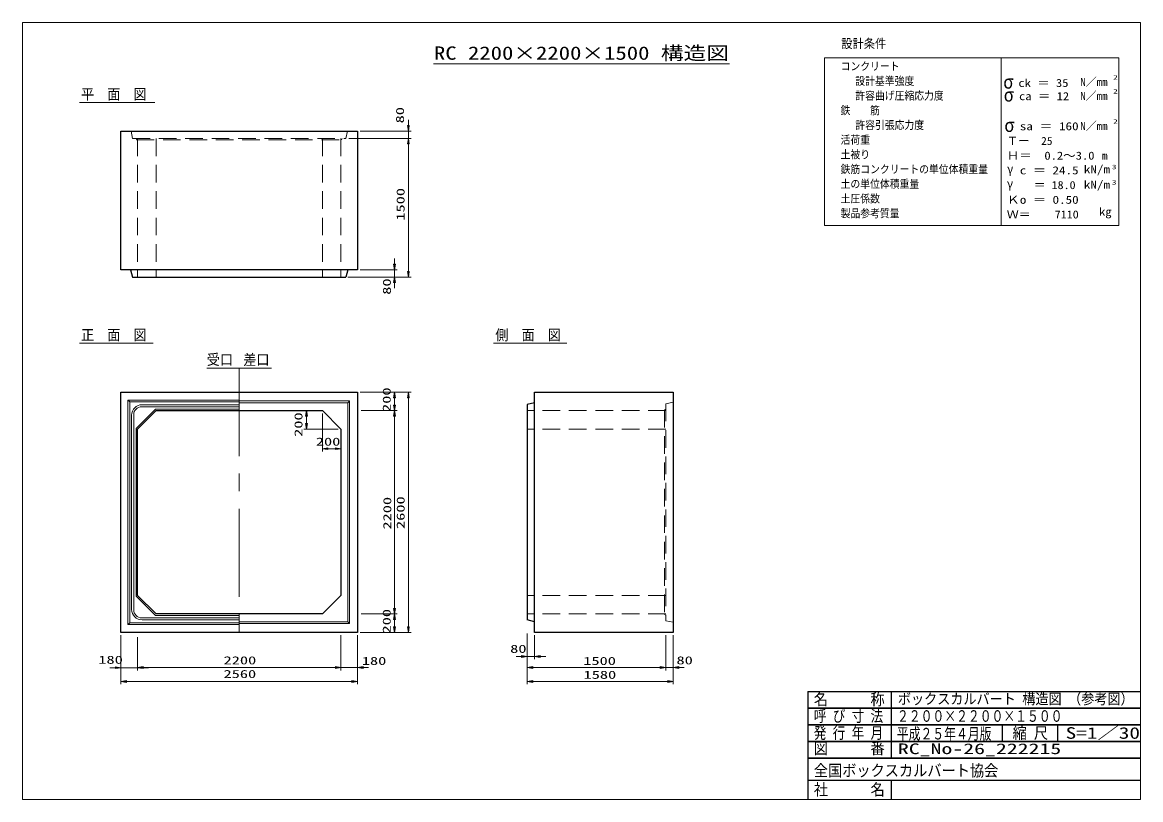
# Model space of a CAD drawing. Units: millimetres on the paper. Extents: x 8 to 412, y 8 to 289.
import ezdxf
from ezdxf.enums import TextEntityAlignment as Align

# ---------------------------------------------------------------- set-up
doc = ezdxf.new("R2010")
doc.units = ezdxf.units.MM
doc.linetypes.add('USER1', pattern=[9.525, 6.35, -3.175])
doc.linetypes.add('USER2', pattern=[50.8, 31.75, -6.35, 6.35, -6.35])
for name, color, linetype, lineweight in [('0_5', 6, 'Continuous', 13), ('BOX', 40, 'Continuous', 13), ('SUNPO', 1, 'Continuous', 13), ('TEXT', 2, 'Continuous', 25)]:
    doc.layers.add(name, color=color, linetype=linetype, lineweight=lineweight)
doc.styles.add('ＭＳ ゴシック', font='')
doc.styles.get('ＭＳ ゴシック').set_extended_font_data('MS Gothic')

msp = doc.modelspace()

# ---------------------------------------------------------------- hatches: boundary and pattern name
at = {"layer": 'SUNPO'}
for points in [[(147.214, 251.465), (147.881, 251.465), (147.548, 249.465)], [(147.214, 244.799), (147.881, 244.799), (147.548, 246.799)], [(147.214, 244.799), (147.881, 244.799), (147.548, 246.799)], [(142.214, 201.465), (142.881, 201.465), (142.548, 199.465)], [(147.214, 198.799), (147.881, 198.799), (147.548, 196.799)], [(142.214, 194.799), (142.881, 194.799), (142.548, 196.799)], [(142.233, 153.299), (142.9, 153.299), (142.566, 155.299)], [(147.214, 153.299), (147.881, 153.299), (147.548, 155.299)], [(142.233, 150.632), (142.9, 150.632), (142.566, 148.632)], [(110.481, 146.632), (111.148, 146.632), (110.814, 148.632)], [(142.214, 146.632), (142.881, 146.632), (142.548, 148.632)], [(110.481, 143.965), (111.148, 143.965), (110.814, 141.965)], [(118.548, 135.232), (118.548, 134.565), (116.548, 134.899)], [(121.214, 135.232), (121.214, 134.565), (123.214, 134.899)], [(142.214, 77.299), (142.881, 77.299), (142.548, 75.299)], [(142.196, 73.299), (142.862, 73.299), (142.529, 75.299)], [(142.196, 70.632), (142.862, 70.632), (142.529, 68.632)], [(147.214, 70.632), (147.881, 70.632), (147.548, 68.632)], [(188.414, 60.299), (188.414, 59.632), (190.414, 59.965)], [(195.081, 60.299), (195.081, 59.632), (193.081, 59.965)], [(41.881, 56.262), (41.881, 55.595), (43.881, 55.928)], [(51.881, 56.299), (51.881, 55.632), (49.881, 55.965)], [(51.881, 56.262), (51.881, 55.595), (49.881, 55.928)], [(121.214, 56.336), (121.214, 55.669), (123.214, 56.003)], [(121.214, 56.299), (121.214, 55.632), (123.214, 55.965)], [(131.214, 56.336), (131.214, 55.669), (129.214, 56.003)], [(192.414, 56.299), (192.414, 55.632), (190.414, 55.965)], [(238.414, 56.299), (238.414, 55.632), (240.414, 55.965)], [(238.414, 56.299), (238.414, 55.632), (240.414, 55.965)], [(245.081, 56.299), (245.081, 55.632), (243.081, 55.965)], [(45.881, 51.299), (45.881, 50.632), (43.881, 50.965)], [(127.214, 51.299), (127.214, 50.632), (129.214, 50.965)], [(192.414, 51.299), (192.414, 50.632), (190.414, 50.965)], [(241.081, 51.299), (241.081, 50.632), (243.081, 50.965)]]:
    msp.add_hatch(color=256, dxfattribs=at).paths.add_polyline_path(points)

# ---------------------------------------------------------------- linework, layer by layer
at = {"layer": '0_5'}
for p, q in [((411.667, 288.667), (8.333, 288.667)), ((8.333, 288.667), (8.333, 8.333)), ((411.667, 8.333), (411.667, 288.667)), ((8.333, 8.333), (411.667, 8.333))]:
    msp.add_line(p, q, dxfattribs=at)
at = {"layer": 'BOX', "color": 6, "lineweight": 25}
for p, q in [((43.881, 199.465), (43.881, 249.465)), ((43.881, 249.465), (129.214, 249.465)), ((129.214, 249.465), (129.214, 199.465)), ((129.214, 199.465), (43.881, 199.465)), ((47.381, 199.465), (48.048, 196.799)), ((125.714, 199.465), (125.048, 196.799)), ((48.048, 196.799), (125.048, 196.799)), ((43.881, 68.632), (43.881, 155.299)), ((43.881, 155.299), (129.214, 155.299)), ((129.214, 155.299), (129.214, 68.632)), ((193.081, 68.616), (193.081, 155.299)), ((193.081, 155.299), (243.081, 155.299)), ((243.081, 155.299), (243.081, 68.616)), ((193.081, 151.465), (190.414, 150.799)), ((190.414, 150.799), (190.414, 73.132)), ((49.881, 141.965), (56.548, 148.632)), ((56.548, 148.632), (116.548, 148.632)), ((116.548, 148.632), (123.214, 141.965)), ((49.881, 81.965), (49.881, 141.965)), ((123.214, 141.965), (123.214, 81.965)), ((56.548, 75.299), (49.881, 81.965)), ((123.214, 81.965), (116.548, 75.299)), ((116.548, 75.299), (56.548, 75.299)), ((193.081, 72.465), (190.414, 73.132)), ((129.214, 68.632), (43.881, 68.632)), ((243.081, 68.616), (193.081, 68.616))]:
    msp.add_line(p, q, dxfattribs=at)
at = {"layer": 'BOX', "color": 2, "linetype": 'USER1'}
for p, q in [((47.548, 249.465), (48.048, 246.799)), ((48.048, 246.799), (125.048, 246.799)), ((49.359, 246.799), (49.535, 246.299)), ((49.535, 246.299), (123.448, 246.299)), ((49.881, 246.799), (49.881, 196.799)), ((56.548, 246.799), (56.548, 196.799)), ((116.548, 246.799), (116.548, 196.799)), ((123.214, 246.799), (123.214, 196.799)), ((123.448, 246.299), (123.663, 246.799)), ((125.548, 249.465), (125.048, 246.799)), ((243.081, 151.632), (240.414, 151.132)), ((240.414, 151.132), (240.414, 72.799)), ((240.414, 148.632), (190.414, 148.632)), ((240.414, 149.15), (239.914, 148.952)), ((239.914, 148.952), (239.914, 75.072)), ((240.414, 141.965), (190.414, 141.965)), ((240.414, 81.965), (190.414, 81.965)), ((240.414, 75.299), (190.414, 75.299)), ((239.914, 75.072), (240.414, 74.895)), ((243.081, 72.299), (240.414, 72.799))]:
    msp.add_line(p, q, dxfattribs=at)
at = {"layer": 'BOX', "color": 2}
msp.add_line((74.881, 164.001), (98.214, 164.001), dxfattribs=at)
at = {"layer": 'BOX', "color": 2, "linetype": 'USER2'}
msp.add_line((86.548, 164.001), (86.548, 67.158), dxfattribs=at)
at = {"layer": 'BOX'}
for p, q in [((46.381, 152.465), (47.048, 151.799)), ((46.381, 71.465), (46.381, 152.465)), ((46.381, 152.465), (86.548, 152.465)), ((86.548, 151.799), (47.048, 151.799)), ((47.048, 151.799), (47.048, 72.132)), ((86.548, 150.032), (51.381, 150.032)), ((51.514, 150.765), (86.548, 150.765)), ((86.548, 152.132), (126.381, 152.132)), ((125.714, 151.465), (86.548, 151.465)), ((125.714, 151.465), (126.381, 152.132)), ((125.714, 72.465), (125.714, 151.465)), ((126.381, 152.132), (126.381, 71.799)), ((47.748, 76.932), (47.748, 146.999)), ((48.481, 147.132), (48.481, 76.799)), ((56.34, 149.132), (49.381, 142.173)), ((86.548, 149.132), (56.34, 149.132)), ((49.381, 142.173), (49.381, 81.758)), ((49.381, 81.758), (56.34, 74.799)), ((51.381, 73.899), (86.548, 73.899)), ((86.548, 73.165), (51.514, 73.165)), ((56.34, 74.799), (86.548, 74.799)), ((47.048, 72.132), (46.381, 71.465)), ((86.548, 71.465), (46.381, 71.465)), ((47.048, 72.132), (86.548, 72.132)), ((86.548, 72.465), (125.714, 72.465)), ((126.381, 71.799), (86.548, 71.799)), ((125.714, 72.465), (126.381, 71.799))]:
    msp.add_line(p, q, dxfattribs=at)
for centre, radius, start, end in [((51.514, 146.999), 3.767, 90, 180), ((51.381, 147.132), 2.9, 90, 180), ((51.514, 76.932), 3.767, 180, 270), ((51.381, 76.799), 2.9, 180, 270)]:
    msp.add_arc(centre, radius, start, end, dxfattribs=at)
at = {"layer": 'SUNPO'}
for p, q in [((147.548, 251.465), (147.548, 253.465)), ((126.048, 246.799), (148.548, 246.799)), ((126.048, 246.799), (148.548, 246.799)), ((130.214, 249.465), (148.548, 249.465)), ((147.548, 246.799), (147.548, 249.465)), ((147.548, 244.799), (147.548, 198.799)), ((147.548, 244.799), (147.548, 242.799)), ((142.548, 201.465), (142.548, 203.465)), ((130.214, 199.465), (143.548, 199.465)), ((142.548, 199.465), (142.548, 196.799)), ((125.714, 196.799), (148.548, 196.799)), ((125.714, 196.799), (143.548, 196.799)), ((142.548, 194.799), (142.548, 192.799)), ((130.214, 155.299), (143.566, 155.299)), ((130.214, 155.299), (148.548, 155.299)), ((142.566, 153.299), (142.566, 150.632)), ((147.548, 153.299), (147.548, 70.632)), ((115.548, 148.632), (109.814, 148.632)), ((110.814, 146.632), (110.814, 143.965)), ((116.548, 147.632), (116.548, 133.899)), ((130.548, 148.632), (143.548, 148.632)), ((130.548, 148.632), (143.566, 148.632)), ((142.548, 146.632), (142.548, 77.299)), ((122.214, 141.965), (109.814, 141.965)), ((123.214, 140.965), (123.214, 133.899)), ((121.214, 134.899), (118.548, 134.899)), ((130.548, 75.299), (143.529, 75.299)), ((130.548, 75.299), (143.548, 75.299)), ((142.529, 73.299), (142.529, 70.632)), ((130.214, 68.632), (143.529, 68.632)), ((130.214, 68.632), (148.548, 68.632)), ((43.881, 67.632), (43.881, 49.965)), ((43.881, 67.632), (43.881, 54.928)), ((49.881, 66.965), (49.881, 54.928)), ((49.881, 66.965), (49.881, 54.965)), ((123.214, 67.632), (123.214, 54.965)), ((123.214, 67.632), (123.214, 55.003)), ((129.214, 67.632), (129.214, 49.965)), ((129.214, 67.632), (129.214, 55.003)), ((190.414, 68.283), (190.414, 54.965)), ((190.414, 68.283), (190.414, 49.965)), ((190.414, 68.283), (190.414, 58.965)), ((193.081, 67.616), (193.081, 58.965)), ((240.414, 67.616), (240.414, 54.965)), ((240.414, 67.616), (240.414, 54.965)), ((243.081, 67.616), (243.081, 49.965)), ((243.081, 67.616), (243.081, 54.965)), ((188.414, 59.965), (186.414, 59.965)), ((190.414, 59.965), (193.081, 59.965)), ((195.081, 59.965), (197.081, 59.965)), ((41.881, 55.928), (39.881, 55.928)), ((49.881, 55.928), (43.881, 55.928)), ((121.214, 55.965), (51.881, 55.965)), ((51.881, 55.928), (53.881, 55.928)), ((121.214, 56.003), (119.214, 56.003)), ((129.214, 56.003), (123.214, 56.003)), ((131.214, 56.003), (133.214, 56.003)), ((192.414, 55.965), (238.414, 55.965)), ((238.414, 55.965), (236.414, 55.965)), ((240.414, 55.965), (243.081, 55.965)), ((245.081, 55.965), (247.081, 55.965)), ((127.214, 50.965), (45.881, 50.965)), ((192.414, 50.965), (241.081, 50.965))]:
    msp.add_line(p, q, dxfattribs=at)
for points in [[(147.214, 251.465), (147.881, 251.465), (147.548, 249.465)], [(147.214, 244.799), (147.881, 244.799), (147.548, 246.799)], [(147.214, 244.799), (147.881, 244.799), (147.548, 246.799)], [(142.214, 201.465), (142.881, 201.465), (142.548, 199.465)], [(147.214, 198.799), (147.881, 198.799), (147.548, 196.799)], [(142.214, 194.799), (142.881, 194.799), (142.548, 196.799)], [(142.233, 153.299), (142.9, 153.299), (142.566, 155.299)], [(147.214, 153.299), (147.881, 153.299), (147.548, 155.299)], [(142.233, 150.632), (142.9, 150.632), (142.566, 148.632)], [(110.481, 146.632), (111.148, 146.632), (110.814, 148.632)], [(142.214, 146.632), (142.881, 146.632), (142.548, 148.632)], [(110.481, 143.965), (111.148, 143.965), (110.814, 141.965)], [(118.548, 135.232), (118.548, 134.565), (116.548, 134.899)], [(121.214, 135.232), (121.214, 134.565), (123.214, 134.899)], [(142.214, 77.299), (142.881, 77.299), (142.548, 75.299)], [(142.196, 73.299), (142.862, 73.299), (142.529, 75.299)], [(142.196, 70.632), (142.862, 70.632), (142.529, 68.632)], [(147.214, 70.632), (147.881, 70.632), (147.548, 68.632)], [(188.414, 60.299), (188.414, 59.632), (190.414, 59.965)], [(195.081, 60.299), (195.081, 59.632), (193.081, 59.965)], [(41.881, 56.262), (41.881, 55.595), (43.881, 55.928)], [(51.881, 56.299), (51.881, 55.632), (49.881, 55.965)], [(51.881, 56.262), (51.881, 55.595), (49.881, 55.928)], [(121.214, 56.336), (121.214, 55.669), (123.214, 56.003)], [(121.214, 56.299), (121.214, 55.632), (123.214, 55.965)], [(131.214, 56.336), (131.214, 55.669), (129.214, 56.003)], [(192.414, 56.299), (192.414, 55.632), (190.414, 55.965)], [(238.414, 56.299), (238.414, 55.632), (240.414, 55.965)], [(238.414, 56.299), (238.414, 55.632), (240.414, 55.965)], [(245.081, 56.299), (245.081, 55.632), (243.081, 55.965)], [(45.881, 51.299), (45.881, 50.632), (43.881, 50.965)], [(127.214, 51.299), (127.214, 50.632), (129.214, 50.965)], [(192.414, 51.299), (192.414, 50.632), (190.414, 50.965)], [(241.081, 51.299), (241.081, 50.632), (243.081, 50.965)]]:
    msp.add_lwpolyline(points, close=True, dxfattribs=at)
at = {"layer": 'TEXT', "color": 6, "lineweight": 13}
for p, q in [((297.686, 275.922), (361.347, 275.922)), ((297.686, 215.439), (297.686, 275.922)), ((361.347, 215.439), (361.347, 275.922)), ((361.347, 275.922), (361.347, 215.439)), ((361.347, 275.922), (403.787, 275.922)), ((403.787, 275.922), (403.787, 215.439)), ((361.347, 215.439), (297.686, 215.439)), ((403.787, 215.439), (361.347, 215.439))]:
    msp.add_line(p, q, dxfattribs=at)
at = {"layer": 'TEXT', "color": 3, "lineweight": 13}
for p, q in [((156.667, 273.667), (263.333, 273.667)), ((28.899, 259.799), (56.131, 259.799)), ((28.899, 172.965), (55.516, 172.965)), ((178.29, 172.965), (204.753, 172.965))]:
    msp.add_line(p, q, dxfattribs=at)
at = {"layer": 'TEXT', "color": 3}
for p, q in [((291.667, 47.333), (411.667, 47.333)), ((291.667, 47.333), (291.667, 8.333)), ((321.667, 47.333), (321.667, 23.333)), ((291.667, 41.333), (411.667, 41.333)), ((411.667, 41.333), (291.667, 41.333)), ((291.667, 35.333), (411.667, 35.333)), ((411.667, 35.333), (291.667, 35.333)), ((361.667, 35.333), (361.667, 29.333)), ((381.667, 35.333), (381.667, 29.333)), ((291.667, 29.333), (411.667, 29.333)), ((411.667, 29.333), (291.667, 29.333)), ((291.667, 23.333), (411.667, 23.333)), ((411.667, 23.333), (291.667, 23.333)), ((291.667, 15.333), (411.667, 15.333)), ((321.667, 15.333), (321.667, 8.333))]:
    msp.add_line(p, q, dxfattribs=at)

# ---------------------------------------------------------------- texts
at = {"layer": 'SUNPO', "color": 2, "style": 'ＭＳ ゴシック', "width": 1.5}
for s, p in [('80', (146.835, 252.239)), ('1500', (147.043, 217.154)), ('80', (142.108, 190.434)), ('200', (142.039, 148.166)), ('200', (110.224, 139.172)), ('2200', (142.249, 105.741)), ('2600', (147.063, 105.95)), ('200', (142.039, 68.265))]:
    msp.add_text(s, height=2.886, rotation=90, dxfattribs=at).set_placement(p, align=Align.BOTTOM_LEFT)
for s, p in [('200', (114.186, 135.14)), ('80', (184.28, 60.406)), ('180', (35.735, 56.471)), ('2200', (80.906, 56.262)), ('180', (130.761, 56.053)), ('1500', (210.636, 56.048)), ('80', (244.263, 56.261)), ('2560', (80.886, 51.338)), ('1580', (210.743, 51.053))]:
    msp.add_text(s, height=2.886, dxfattribs=at).set_placement(p, align=Align.BOTTOM_LEFT)
at = {"layer": 'TEXT', "style": 'ＭＳ ゴシック'}
for s, height, width, p in [('設計条件', 3.299, 0.9, (303.718, 278.381)), ('コンクリート', 2.886, 0.9, (303.455, 270.526)), ('設計基準強度', 2.886, 0.9, (308.761, 265.221)), ('σ', 4.948, 0.9, (362.124, 263.285)), ('  ck ＝ 35', 2.886, 1.15, (363.051, 264.507)), ('2', 1.649, 1.5, (401.745, 267.504)), ('平\u3000面\u3000図', 3.848, 0.9, (29.524, 259.684)), ('許容曲げ圧縮応力度', 2.886, 0.9, (308.761, 259.916)), ('σ', 4.948, 0.9, (362.277, 258.615)), ('  ca ＝ 12', 2.886, 1.15, (363.297, 259.737)), ('2', 1.649, 1.5, (401.745, 262.485)), ('鉄\u3000\u3000筋', 2.886, 0.9, (303.455, 254.611)), ('許容引張応力度', 2.886, 0.9, (308.761, 249.306)), ('σ', 4.948, 0.9, (362.507, 247.667)), ('  sa ＝ 160', 2.886, 1.2, (363.373, 248.897)), ('2', 1.649, 1.5, (401.745, 251.589)), ('活荷重', 2.886, 0.9, (303.455, 244.001)), ('Ｔー\u300025', 2.886, 1.05, (363.373, 243.592)), ('土被り', 2.886, 0.9, (303.455, 238.696)), ('Ｈ＝\u30000.2～3.0', 2.886, 1.15, (363.373, 238.287)), ('鉄筋コンクリートの単位体積重量', 2.886, 0.9, (303.455, 233.391)), ('γ', 3.299, 0.9, (363.508, 233.183)), ('  c ＝ 24.5', 2.886, 1.2, (363.373, 232.982)), ('kN/m', 2.886, 1.2, (391.181, 233.362)), ('3', 1.649, 1.5, (401.281, 235.19)), ('土の単位体積重量', 2.886, 0.9, (303.455, 228.086)), ('γ', 3.299, 0.9, (363.443, 227.87)), ('  \u3000 ＝ 18.0', 2.886, 1.1, (362.263, 227.677)), ('kN/m', 2.886, 1.2, (391.181, 227.812)), ('3', 1.649, 1.5, (401.281, 229.64)), ('土圧係数', 2.886, 0.9, (303.455, 222.781)), ('Ｋo ＝ 0.50', 2.886, 1.2, (363.373, 222.372)), ('   kg', 2.886, 1.15, (389.899, 218.067)), ('製品参考質量', 2.886, 0.9, (303.455, 217.475)), ('Ｗ＝\u3000\u30007110', 2.886, 1.1, (363.373, 217.067)), ('正\u3000面\u3000図', 3.848, 0.9, (29.524, 172.85)), ('側\u3000面\u3000図', 3.848, 0.9, (178.915, 172.85)), ('受口', 3.848, 0.9, (74.841, 163.985)), ('差口', 3.848, 0.9, (88.016, 163.935)), ('名      称', 4.169, 0.9, (293.792, 41.156)), ('ボックスカルバート 構造図 （参考図）', 3.848, 0.9, (324.125, 41.593)), ('呼 び 寸 法', 4.169, 0.8, (293.792, 35.156)), ('２２００×２２００×１５００', 4.169, 0.75, (323.792, 35.156)), ('発 行 年 月', 4.169, 0.8, (293.792, 29.06)), ('平成２５年４月版', 4.169, 0.75, (323.739, 28.78)), ('縮 尺', 4.169, 0.9, (365.492, 29.034)), ('S=1／30', 4.169, 1.35, (384.617, 29.034)), ('図      番', 4.169, 0.9, (293.792, 23.505)), ('RC_No-26_222215', 3.848, 1.5, (324.125, 23.593)), ('全国ボックスカルバート協会', 4.169, 0.9, (293.792, 15.51)), ('社\u3000\u3000\u3000名', 4.169, 0.9, (293.792, 8.656))]:
    msp.add_text(s, height=height, dxfattribs=dict(at, width=width)).set_placement(p, align=Align.BOTTOM_LEFT)
at = {"layer": 'TEXT', "style": 'ＭＳ ゴシック', "width": 1.25}
msp.add_text('RC 2200×2200×1500 構造図', height=4.811, dxfattribs=at).set_placement((210, 273.741), align=Align.BOTTOM_CENTER)
at = {"layer": 'TEXT', "style": 'ＭＳ ゴシック'}
for s, p in [('N／mm', (389.899, 264.878)), ('N／mm', (389.899, 259.86)), ('N／mm', (389.899, 248.963)), ('    m', (389.899, 238.287))]:
    msp.add_text(s, height=2.886, dxfattribs=at).set_placement(p, align=Align.BOTTOM_LEFT)

doc.saveas('drawing.dxf')
